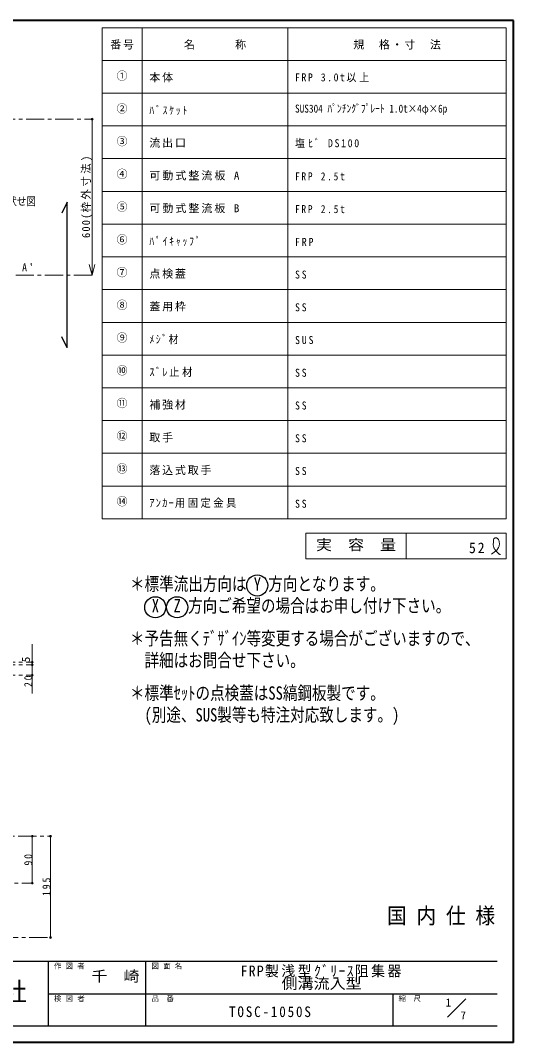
# Model space of a CAD drawing. Units: millimetres at full size, sheet at 1:7. Extents: x -1472 to 1363, y -987 to 980.
# Drawn here: x 416 to 1363, y -987 to 980 of the extents above; entities that cross this region are included whole.
import ezdxf
from ezdxf.enums import TextEntityAlignment as Align

# ---------------------------------------------------------------- set-up
doc = ezdxf.new("R2010")
doc.units = ezdxf.units.MM
doc.header["$LTSCALE"] = 7
doc.header["$PDMODE"] = 32
doc.header["$PDSIZE"] = 3.5
doc.linetypes.add('CHAIN1', pattern=[8, 5, -1, 1, -1])
doc.layers.add('0-0____1', color=4, linetype='Continuous', lineweight=9)
doc.styles.add('ＭＳ ゴシック', font='')
doc.styles.get('ＭＳ ゴシック').set_extended_font_data('MS Gothic')

msp = doc.modelspace()

# ---------------------------------------------------------------- linework, layer by layer
at = {"layer": '0-0____1', "color": 1, "lineweight": 40}
for p, q in [((1363.499, 979.62), (-1471.501, 979.62)), ((1363.499, -987.38), (1363.499, 979.62)), ((1363.499, -987.38), (-1471.501, -987.38))]:
    msp.add_line(p, q, dxfattribs=at)
at = {"layer": '0-0____1', "color": 3, "lineweight": 18}
for p, q in [((1349.499, 965.62), (572.499, 965.62)), ((572.499, 20.62), (572.499, 965.62)), ((649.499, 20.62), (649.499, 965.62)), ((929.499, 20.62), (929.499, 965.62)), ((1349.499, 20.62), (1349.499, 965.62)), ((1349.499, 902.62), (572.499, 902.62)), ((1349.499, 839.62), (572.499, 839.62)), ((1349.499, 776.62), (572.499, 776.62)), ((1349.499, 713.62), (572.499, 713.62)), ((1349.499, 650.62), (572.499, 650.62)), ((1349.499, 587.62), (572.499, 587.62)), ((1349.499, 524.62), (572.499, 524.62)), ((1349.499, 461.62), (572.499, 461.62)), ((1349.499, 398.62), (572.499, 398.62)), ((1349.499, 335.62), (572.499, 335.62)), ((1349.499, 272.62), (572.499, 272.62)), ((1349.499, 209.62), (572.499, 209.62)), ((1349.499, 146.62), (572.499, 146.62)), ((1349.499, 83.62), (572.499, 83.62)), ((1349.499, 20.62), (572.499, 20.62)), ((964.499, -7.38), (1349.499, -7.38)), ((964.499, -56.38), (964.499, -7.38)), ((1156.999, -56.38), (1156.999, -7.38)), ((1349.499, -7.38), (1349.499, -56.38)), ((964.499, -56.38), (1349.499, -56.38))]:
    msp.add_line(p, q, dxfattribs=at)
at = {"layer": '0-0____1', "linetype": 'CHAIN1'}
for p, q in [((258.499, 789.62), (553.499, 789.62)), ((553.499, 489.62), (-944.835, 489.62)), ((258.499, -255.38), (438.499, -255.38)), ((258.499, -260.38), (438.499, -260.38)), ((258.499, -280.38), (438.499, -280.38)), ((243.499, -590.38), (473.499, -590.38)), ((138.499, -680.38), (438.499, -680.38)), ((208.499, -785.38), (473.499, -785.38))]:
    msp.add_line(p, q, dxfattribs=at)
at = {"layer": '0-0____1'}
for p, q in [((553.499, 489.62), (553.499, 789.62)), ((553.499, 489.62), (548.063, 509.904)), ((553.499, 489.62), (558.934, 509.904)), ((438.499, -590.38), (438.499, -680.38)), ((473.499, -590.38), (473.499, -785.38))]:
    msp.add_line(p, q, dxfattribs=at)
at = {"layer": '0-0____1', "color": 5, "lineweight": 25}
for p, q in [((505.699, 629.62), (495.199, 608.62)), ((505.699, 349.62), (505.699, 629.62)), ((505.699, 349.62), (495.199, 370.62))]:
    msp.add_line(p, q, dxfattribs=at)
at = {"layer": '0-0____1', "color": 6, "lineweight": 25}
for p, q in [((-54.001, -830.88), (1331.999, -830.88)), ((469.499, -955.88), (469.499, -830.88)), ((656.999, -955.88), (656.999, -830.88)), ((469.499, -893.38), (1331.999, -893.38)), ((1131.999, -955.88), (1131.999, -893.38)), ((1331.999, -955.88), (-54.001, -955.88))]:
    msp.add_line(p, q, dxfattribs=at)
at = {"layer": '0-0____1', "color": 7, "lineweight": 18}
msp.add_line((1236.643, -938.735), (1271.999, -903.38), dxfattribs=at)
at = {"layer": '0-0____1'}
for points in [[(1321.243, -47.296), (1321.982, -46.797), (1323.254, -45.932), (1324.519, -45.051), (1325.772, -44.145), (1327.01, -43.206), (1328.228, -42.222), (1328.923, -41.628), (1329.749, -40.884), (1331.122, -39.535), (1332.401, -38.102), (1333.552, -36.586), (1334.541, -34.988), (1335.333, -33.311), (1335.689, -32.301), (1335.885, -31.597), (1336.134, -30.357), (1336.278, -29.091), (1336.326, -27.804), (1336.284, -26.504), (1336.161, -25.197), (1336.055, -24.438), (1335.941, -23.768), (1335.693, -22.624), (1335.366, -21.51), (1334.945, -20.444), (1334.414, -19.443), (1333.757, -18.525), (1333.312, -18.038), (1333.004, -17.748), (1332.429, -17.29), (1331.805, -16.896), (1331.141, -16.58), (1330.442, -16.354), (1329.718, -16.229), (1329.289, -16.209), (1328.919, -16.224), (1328.283, -16.316), (1327.662, -16.488), (1327.073, -16.734)], [(1327.073, -16.734), (1326.532, -17.049), (1326.055, -17.427), (1325.814, -17.672), (1325.485, -18.109), (1325.08, -18.96), (1324.844, -19.91), (1324.733, -20.931), (1324.704, -21.997), (1324.712, -23.081), (1324.717, -23.707), (1324.709, -24.552), (1324.668, -25.976), (1324.62, -27.361), (1324.599, -28.717), (1324.637, -30.048), (1324.768, -31.362), (1324.9, -32.118), (1325.056, -32.786), (1325.407, -33.93), (1325.852, -35.059), (1326.377, -36.167), (1326.968, -37.247), (1327.614, -38.295), (1328.009, -38.885), (1328.313, -39.319), (1328.851, -40.051), (1329.404, -40.767), (1329.971, -41.471), (1330.55, -42.17), (1331.138, -42.867), (1331.483, -43.273), (1331.852, -43.707), (1332.5, -44.451), (1333.168, -45.173), (1333.867, -45.855), (1334.605, -46.478), (1335.391, -47.023), (1335.872, -47.296), (1336.084, -47.403)], [(1336.084, -47.403), (1336.458, -47.572), (1336.84, -47.727), (1337.229, -47.871), (1337.622, -48.006), (1338.019, -48.136), (1338.249, -48.211)], [(438.499, -315.38), (438.499, -260.38), (438.499, -220.38)]]:
    msp.add_lwpolyline(points, dxfattribs=at)
at = {"layer": '0-0____1', "color": 5, "lineweight": 25}
for centre in [(870.815, -107.713), (674.815, -149.713), (716.815, -149.713)]:
    msp.add_circle(centre, 20.3, dxfattribs=at)
at = {"layer": '0-0____1'}
for p in [(553.499, 789.62), (438.499, -255.38), (438.499, -260.38), (438.499, -280.38), (438.499, -590.38), (473.499, -590.38), (438.499, -680.38), (473.499, -785.38)]:
    msp.add_point(p, dxfattribs=at)

# ---------------------------------------------------------------- texts
at = {"layer": '0-0____1', "color": 7, "style": 'ＭＳ ゴシック'}
for s, height, p in [('①', 15.4, (600.499, 860.62)), ('②', 15.4, (600.499, 797.62)), ('③', 15.4, (600.499, 734.62)), ('④', 15.4, (600.499, 671.62)), ('⑤', 15.4, (600.499, 608.62)), ('⑥', 15.4, (600.499, 545.62)), ('⑦', 15.4, (600.499, 482.62)), ('⑧', 15.4, (600.499, 419.62)), ('⑨', 15.4, (600.499, 356.62)), ('⑩', 15.4, (600.499, 293.62)), ('⑪', 15.4, (600.499, 230.62)), ('⑫', 15.4, (600.499, 167.62)), ('⑬', 15.4, (600.499, 104.62)), ('⑭', 15.4, (600.499, 41.62)), ('作 図 者', 10.26, (479.999, -848.38)), ('図 面 名', 10.26, (667.499, -848.38)), ('検 図 者', 10.26, (479.999, -910.88)), ('品\u3000番', 10.26, (667.499, -910.88)), ('縮\u3000尺', 10.26, (1142.499, -910.88)), ('1', 15.4, (1233.087, -922.647)), ('7', 15.4, (1261.591, -947.412))]:
    msp.add_text(s, height=height, dxfattribs=at).set_placement(p, align=Align.BOTTOM_LEFT)
for s, height, width, p in [('SUS304 ﾊﾟﾝﾁﾝｸﾞﾌﾟﾚｰﾄ 1.0t×4φ×6p', 15.4, 0.85, (943.499, 797.62)), ('標準点検蓋伏せ図', 15.4, 0.85, (298.899, 619.12)), ('実\u3000容\u3000量', 20.53, 1.1, (983.749, -45.88)), ('＊標準流出方向は Y 方向となります。', 25.66, 0.8, (626.165, -125.213)), (' X  Z 方向ご希望の場合はお申し付け下さい。', 25.66, 0.8, (654.165, -167.213)), ('＊予告無くﾃﾞｻﾞｲﾝ等変更する場合がございますので、', 25.66, 0.8, (626.165, -230.213)), ('詳細はお問合せ下さい。', 25.66, 0.8, (654.165, -272.213)), ('＊標準ｾｯﾄの点検蓋はSS縞鋼板製です。', 25.66, 0.8, (626.165, -335.213)), ('(別途、SUS製等も特注対応致します。)', 25.66, 0.8, (654.165, -377.213)), ('国 内 仕 様', 30.79, 0.9, (1120.249, -767.88)), ('千\u3000崎', 20.53, 1.1, (551.999, -876.13)), ('側溝流入型', 20.53, 1.1, (917.499, -890.13)), ('工業株式会社', 35.92, 0.95, (148.249, -917.88))]:
    msp.add_text(s, height=height, dxfattribs=dict(at, width=width)).set_placement(p, align=Align.BOTTOM_LEFT)
msp.add_text('5', height=15.4, rotation=90, dxfattribs=at).set_placement((438.499, -255.38), align=Align.BOTTOM_LEFT)
at = {"layer": '0-0____1', "color": 7, "attachment_point": 7, "style": 'ＭＳ ゴシック'}
for s, insert, char_height in [('\\T1.17;番号', (588.249, 923.62), 15.4), ('\\T1.17;名\u3000\u3000\u3000称', (729.999, 923.62), 15.4), ('\\T1.17;規\u3000格・寸\u3000法', (1055.499, 923.62), 15.4), ('\\T1.17;本体', (663.499, 860.62), 15.4), ('\\T1.31;\\W0.9;FRP\\~3.0t以上', (943.499, 860.62), 15.4), ('\\T1.39;\\W0.85;ﾊﾞｽｹｯﾄ', (663.499, 797.62), 15.4), ('\\T1.17;流出口', (663.499, 734.62), 15.4), ('\\T1.34;\\W0.9;塩ﾋﾞ\\~DS100', (943.499, 734.62), 15.4), ('\\T1.19;可動式整流板\\~A', (663.499, 671.62), 15.4), ('\\T1.39;\\W0.85;FRP\\~2.5t', (943.499, 671.62), 15.4), ('\\T1.19;可動式整流板\\~B', (663.499, 608.62), 15.4), ('\\T1.39;\\W0.85;FRP\\~2.5t', (943.499, 608.62), 15.4), ('\\T1.39;\\W0.85;ﾊﾟｲｷｬｯﾌﾟ', (663.499, 545.62), 15.4), ('\\T1.38;\\W0.9;FRP', (943.499, 545.62), 15.4), ("\\T1.36;\\W0.9;A'", (418.832, 496.62), 15.4), ('\\T1.17;点検蓋', (663.499, 482.62), 15.4), ('\\T1.36;\\W0.9;SS', (943.499, 482.62), 15.4), ('\\T1.17;蓋用枠', (663.499, 419.62), 15.4), ('\\T1.36;\\W0.9;SS', (943.499, 419.62), 15.4), ('\\T1.3;\\W0.9;ﾒｼﾞ材', (663.499, 356.62), 15.4), ('\\T1.38;\\W0.9;SUS', (943.499, 356.62), 15.4), ('\\T1.26;\\W0.95;ｽﾞﾚ止材', (663.499, 293.62), 15.4), ('\\T1.36;\\W0.9;SS', (943.499, 293.62), 15.4), ('\\T1.17;補強材', (663.499, 230.62), 15.4), ('\\T1.36;\\W0.9;SS', (943.499, 230.62), 15.4), ('\\T1.17;取手', (663.499, 167.62), 15.4), ('\\T1.36;\\W0.9;SS', (943.499, 167.62), 15.4), ('\\T1.17;落込式取手', (663.499, 104.62), 15.4), ('\\T1.36;\\W0.9;SS', (943.499, 104.62), 15.4), ('\\T1.23;\\W0.95;ｱﾝｶｰ用固定金具', (663.499, 41.62), 15.4), ('\\T1.36;\\W0.9;SS', (943.499, 41.62), 15.4), ('\\T1.27;\\W0.95;52', (1277.749, -45.88), 20.53), ('\\T1.18;\\W0.95;FRP製浅型ｸﾞﾘｰｽ阻集器', (838.749, -862.13), 20.53), ('\\T1.28;\\W0.9;TOSC-1050S', (816.624, -938.63), 20.53)]:
    msp.add_mtext(s, dxfattribs=dict(at, insert=insert, char_height=char_height))
at = {"layer": '0-0____1', "color": 7, "char_height": 15.4, "attachment_point": 7, "rotation": 90, "style": 'ＭＳ ゴシック'}
for s, insert in [('\\T1.24;\\W0.95;600(枠外寸法)', (553.499, 560.87)), ('\\T1.36;\\W0.9;20', (438.499, -303.13)), ('\\T1.36;\\W0.9;90', (438.499, -646.755)), ('\\T1.38;\\W0.9;195', (473.499, -705.38))]:
    msp.add_mtext(s, dxfattribs=dict(at, insert=insert))

doc.saveas('drawing.dxf')
